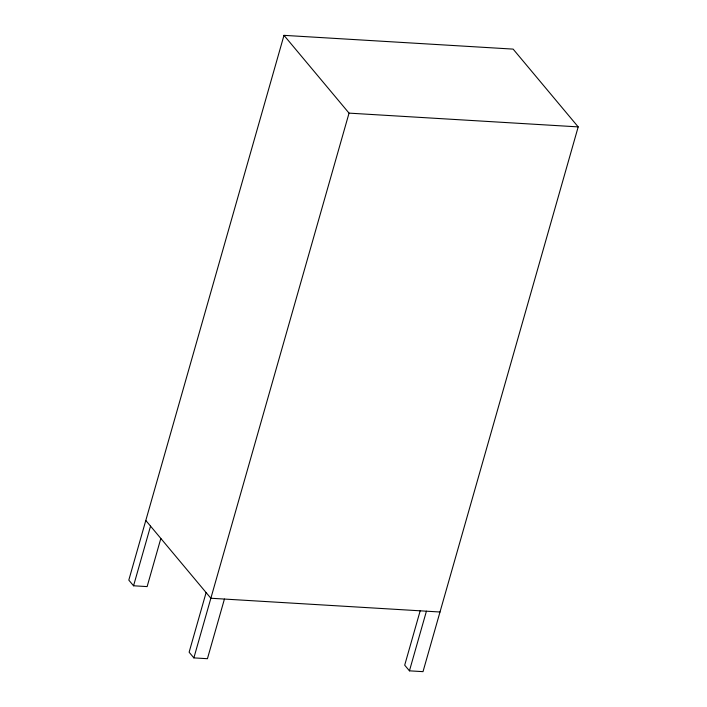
<?xml version="1.0" encoding="UTF-8"?>
<svg xmlns="http://www.w3.org/2000/svg" width="707" height="707" viewBox="0 0 707 707"><rect width="100%" height="100%" fill="white"/><g stroke="black" fill="none" stroke-linecap="round" stroke-linejoin="round"><path stroke-width="1.06" d="M420.197 610.751L404.696 665.163L409.441 670.837L423.007 671.65L578.193 126.889L513.132 49.11L283.993 35.35L128.807 580.111L133.552 585.785L147.127 586.598L160.834 538.46M133.552 585.785L150.547 526.132M206.108 592.572L189.123 652.216L193.868 657.89L207.434 658.703L224.428 599.059M193.868 657.89L349.046 113.129L283.993 35.35M409.441 670.837L426.427 611.193M349.046 113.129L578.193 126.889M440.001 612.006L210.854 598.246L145.801 520.467"/></g></svg>
